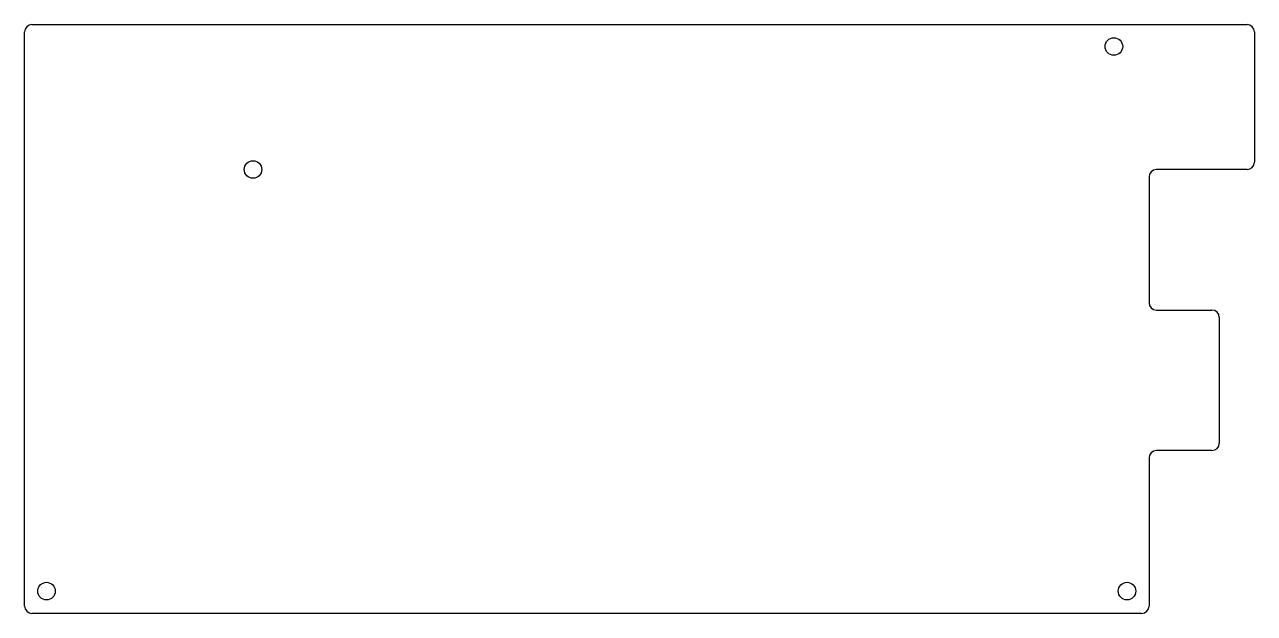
# Model space of a CAD drawing. Header units: millimetres. Extents: x 109 to 276, y -232 to -152.
import ezdxf

# ---------------------------------------------------------------- set-up
doc = ezdxf.new("R2010")
doc.units = ezdxf.units.MM
for name, color, linetype in [('Wire001', 7, 'CONTINUOUS'), ('Wire003', 7, 'CONTINUOUS'), ('Wire004', 7, 'CONTINUOUS'), ('Wire006', 7, 'CONTINUOUS'), ('Wire007', 7, 'CONTINUOUS')]:
    doc.layers.add(name, color=color, linetype=linetype)

msp = doc.modelspace()

# ---------------------------------------------------------------- linework, layer by layer
at = {"layer": 'Wire001'}
msp.add_circle((257.12, -154.74), 1.19, dxfattribs=at)
at = {"layer": 'Wire003'}
msp.add_circle((140.43, -171.41), 1.19, dxfattribs=at)
at = {"layer": 'Wire004'}
msp.add_circle((258.9, -228.56), 1.19, dxfattribs=at)
at = {"layer": 'Wire006'}
msp.add_circle((112.45, -228.56), 1.19, dxfattribs=at)
at = {"layer": 'Wire007'}
for p, q in [((109.48, -153.36), (109.48, -152.76)), ((110.48, -151.76), (275.17, -151.76)), ((276.17, -152.76), (276.17, -153.36)), ((109.48, -227.56), (109.48, -153.36)), ((276.17, -153.36), (276.17, -170.41)), ((275.17, -171.41), (262.88, -171.41)), ((261.88, -172.41), (261.88, -189.46)), ((262.88, -190.46), (270.4, -190.46)), ((271.4, -191.46), (271.4, -208.51)), ((270.4, -209.51), (262.88, -209.51)), ((261.88, -210.51), (261.88, -227.56)), ((109.48, -230.59), (109.48, -227.56)), ((261.88, -227.56), (261.88, -230.59)), ((260.88, -231.59), (110.48, -231.59))]:
    msp.add_line(p, q, dxfattribs=at)
for centre, start, end in [((110.48, -152.76), 90.0021, 179.9979), ((275.17, -152.76), 0, 90), ((262.88, -172.41), 90, -180), ((275.17, -170.41), -90, 0), ((262.88, -189.46), 180, -90), ((270.4, -191.46), 0, 90), ((262.88, -210.51), 90, -180), ((270.4, -208.51), -90, 0), ((110.48, -230.59), 180, -90), ((260.88, -230.59), -90, 0)]:
    msp.add_arc(centre, 1, start, end, dxfattribs=at)

doc.saveas('drawing.dxf')
